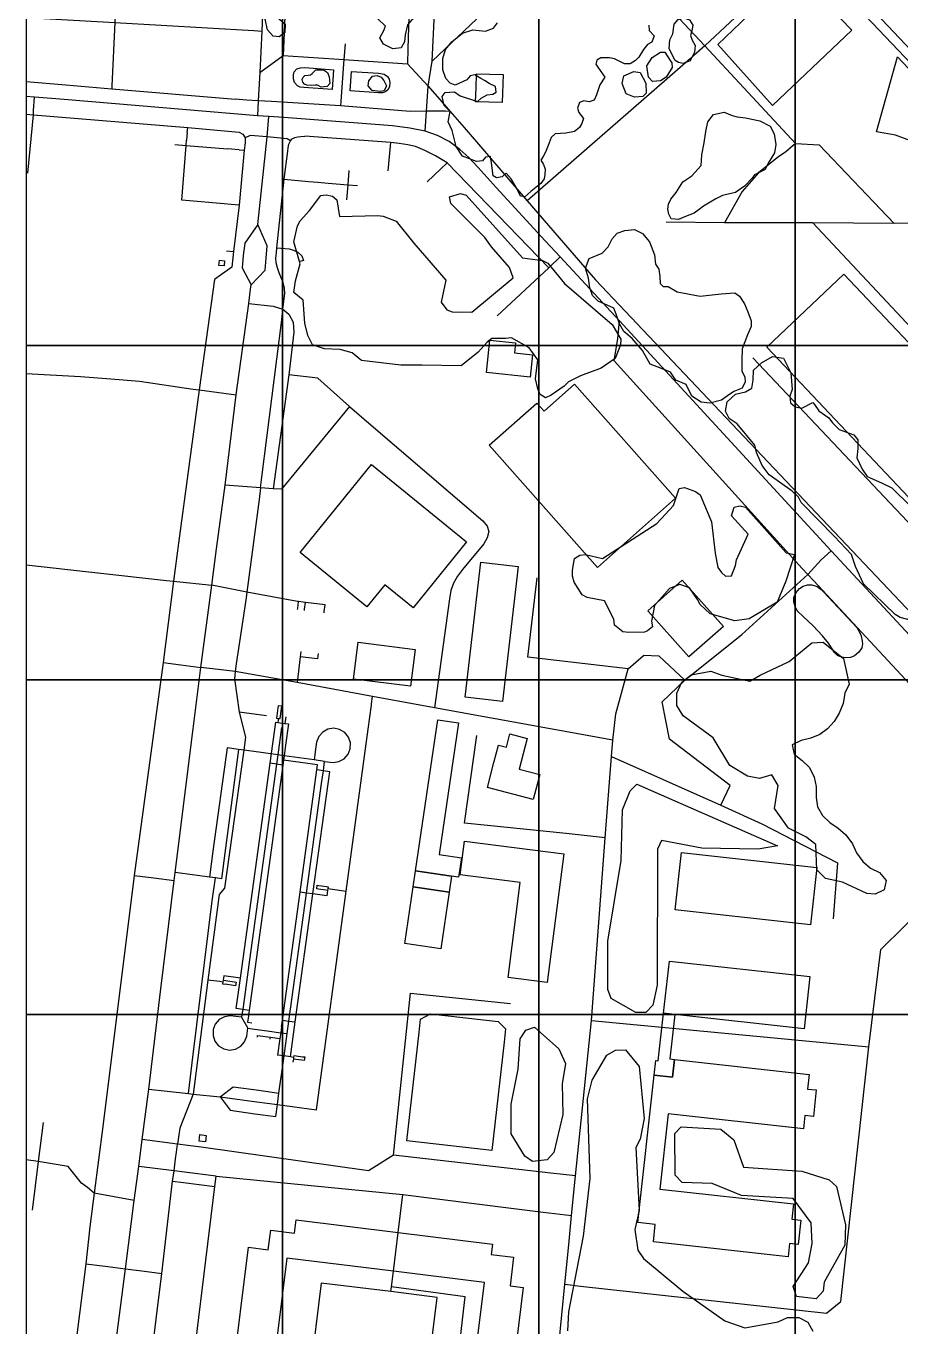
# Model space of a CAD drawing. Header units: metres. Extents: x -907 to 907, y -946 to 946.
# Drawn here: x -906.6 to -597.2, y -347 to 112.9 of the extents above; entities that cross this region are included whole.
import ezdxf

# ---------------------------------------------------------------- set-up
doc = ezdxf.new("R2010")
doc.units = ezdxf.units.M
for name, color, linetype in [('GREEN_ATLAS_BUILDING_OSM_LEVELS', 9, 'Continuous'), ('GREEN_ATLAS_TERRAIN_COP90', 3, 'Continuous'), ('OSM_BUILDING', 8, 'Continuous'), ('OSM_GREEN_EXISTING', 94, 'Continuous'), ('OSM_ROAD_LOCAL', 9, 'Continuous'), ('SITE_BORDER', 3, 'Continuous')]:
    doc.layers.add(name, color=color, linetype=linetype)

msp = doc.modelspace()

# ---------------------------------------------------------------- linework, layer by layer
at = {"layer": 'GREEN_ATLAS_BUILDING_OSM_LEVELS'}
for points, elevation in [([(-662.004, 106.433), (-634.85, 132.437), (-614.655, 111.397), (-642.597, 84.77)], 21.057), ([(-747.48, 91.104), (-747.33, 96.035), (-737.889, 95.757), (-738.183, 85.872), (-747.63, 86.15)], 26.747), ([(-557.096, -38.561), (-584.419, -64.376), (-644.698, -0.59), (-617.375, 25.225)], 19.401), ([(-743.772, -9.618), (-742.566, 1.815), (-733.55, 0.857), (-733.919, -2.661), (-727.504, -3.34), (-728.342, -11.243)], 26.918), ([(-742.841, -35.288), (-725.966, -20.36), (-723.427, -23.232), (-712.617, -13.681), (-676.904, -54.057), (-704.576, -78.536)], 24.978), ([(-779.761, -84.603), (-786.138, -92.429), (-809.703, -73.248), (-784.394, -42.157), (-750.831, -69.474), (-769.763, -92.74)], 30.281), ([(-745.729, -76.577), (-732.581, -78.124), (-738.177, -125.913), (-751.325, -124.377)], 26.616), ([(-686.732, -93.82), (-674.546, -82.989), (-660.029, -99.319), (-672.214, -110.151)], 24.553), ([(-790.853, -117.943), (-789.189, -104.896), (-769.007, -107.468), (-770.67, -120.514)], 29.87), ([(-761.004, -132.381), (-753.639, -133.461), (-760.485, -179.959), (-752.644, -181.117), (-753.664, -187.996), (-756.183, -187.629), (-768.863, -185.759)], 28.977), ([(-743.46, -156.27), (-741.153, -147.476), (-739.546, -141.331), (-736.732, -142.066), (-735.494, -137.335), (-729.398, -138.927), (-732.243, -149.803), (-724.972, -151.706), (-727.279, -160.512)], 26.971), ([(-736.157, -223.463), (-731.849, -189.878), (-753.095, -187.15), (-751.575, -175.273), (-716.45, -179.781), (-722.289, -225.244)], 28.496), ([(-677.116, -199.507), (-674.859, -179.213), (-626.941, -184.545), (-629.192, -204.828)], 27.11), ([(-759.966, -213.344), (-772.646, -211.474), (-769.688, -191.403), (-757.015, -193.262)], 29.874), ([(-677.185, -236.554), (-681.18, -236.109), (-679.129, -217.63), (-629.43, -223.151), (-631.487, -241.63)], 28.254), ([(-767.069, -238.246), (-763.624, -236.342), (-739.683, -239.025), (-737.045, -241.574), (-737.576, -246.294), (-741.89, -284.622), (-771.902, -281.249), (-767.594, -242.921)], 30.739), ([(-636.613, -317.505), (-637.132, -322.17), (-684.782, -316.871), (-684.106, -310.759), (-690.24, -310.08), (-684.456, -258.016), (-678.048, -258.729), (-677.341, -252.395), (-629.692, -257.693), (-630.267, -262.881), (-627.179, -263.226), (-628.217, -272.566), (-631.193, -272.232), (-631.724, -276.996), (-679.567, -271.675), (-682.518, -298.247), (-635.219, -303.501), (-635.826, -308.934), (-632.624, -309.29), (-633.575, -317.851)], 30.571)]:
    msp.add_lwpolyline(points, close=True, dxfattribs=dict(at, elevation=elevation))
at = {"layer": 'GREEN_ATLAS_BUILDING_OSM_LEVELS', "elevation": 30.918}
for points in [[(-833.725, -365.273), (-827.966, -318.841), (-820.914, -319.71), (-820.063, -312.841), (-811.685, -313.888), (-811.091, -309.079), (-775.003, -313.554), (-741.672, -317.684), (-742.128, -321.391), (-734.194, -322.381), (-735.444, -332.456), (-730.786, -333.035), (-737.926, -390.642)], [(-748.768, -365.384), (-744.541, -331.309), (-776.703, -327.324), (-814.38, -322.648), (-816.162, -336.997), (-820.032, -368.211)]]:
    msp.add_lwpolyline(points, dxfattribs=at)
at = {"layer": 'GREEN_ATLAS_TERRAIN_COP90'}
for points in [[(-906.59, 0, 36), (-815.931, 0, 34), (-815.931, 118.277, 37), (-906.59, 118.277, 31)], [(-815.931, 0, 34), (-725.272, 0, 26), (-725.272, 118.277, 24), (-815.931, 118.277, 37)], [(-725.272, 0, 26), (-634.613, 0, 20), (-634.613, 118.277, 21), (-725.272, 118.277, 24)], [(-634.613, 0, 20), (-543.954, 0, 16), (-543.954, 118.277, 17), (-634.613, 118.277, 21)], [(-906.59, -118.277, 34), (-815.931, -118.277, 33), (-815.931, 0, 34), (-906.59, 0, 36)], [(-815.931, -118.277, 33), (-725.272, -118.277, 25), (-725.272, 0, 26), (-815.931, 0, 34)], [(-725.272, -118.277, 25), (-634.613, -118.277, 25), (-634.613, 0, 20), (-725.272, 0, 26)], [(-634.613, -118.277, 25), (-543.954, -118.277, 22), (-543.954, 0, 16), (-634.613, 0, 20)], [(-906.59, -236.554, 31), (-815.931, -236.554, 31), (-815.931, -118.277, 33), (-906.59, -118.277, 34)], [(-815.931, -236.554, 31), (-725.272, -236.554, 30), (-725.272, -118.277, 25), (-815.931, -118.277, 33)], [(-725.272, -236.554, 30), (-634.613, -236.554, 28), (-634.613, -118.277, 25), (-725.272, -118.277, 25)], [(-634.613, -236.554, 28), (-543.954, -236.554, 25), (-543.954, -118.277, 22), (-634.613, -118.277, 25)], [(-906.59, -354.831, 30), (-815.931, -354.831, 29), (-815.931, -236.554, 31), (-906.59, -236.554, 31)], [(-815.931, -354.831, 29), (-725.272, -354.831, 34), (-725.272, -236.554, 30), (-815.931, -236.554, 31)], [(-725.272, -354.831, 34), (-634.613, -354.831, 33), (-634.613, -236.554, 28), (-725.272, -236.554, 30)], [(-634.613, -354.831, 33), (-543.954, -354.831, 26), (-543.954, -236.554, 25), (-634.613, -236.554, 28)]]:
    msp.add_3dface(points, dxfattribs=at)
at = {"layer": 'OSM_BUILDING'}
for points, elevation in [([(-577.204, 79.493), (-581.405, 66.079), (-591.884, 71.623), (-599.181, 74.306), (-605.846, 75.463), (-598.424, 101.969)], 18.806), ([(-628.317, -99.108), (-631.712, -95.957), (-633.894, -93.776), (-634.606, -92.306), (-635.063, -90.592), (-635.063, -89.167), (-634.269, -87.319), (-633.137, -85.939), (-631.755, -85.104), (-630.242, -84.592), (-628.692, -84.592), (-626.804, -85.271), (-625.466, -86.273), (-624.459, -87.197), (-612.848, -99.731), (-612.004, -101.156), (-611.292, -102.625), (-610.916, -104.551), (-610.835, -105.475), (-611.041, -106.9), (-612.136, -108.414), (-613.642, -109.75), (-615.024, -110.384), (-616.831, -110.418), (-618.294, -110.217), (-619.72, -109.583), (-620.683, -108.614), (-621.527, -107.323), (-622.821, -105.264), (-625.003, -102.625)], 23.702), ([(-768.863, -185.759), (-756.183, -187.629), (-757.015, -193.262), (-769.688, -191.403)], 29.584), ([(-677.185, -236.554), (-678.923, -252.228), (-677.341, -252.395), (-678.048, -258.729), (-684.456, -258.016), (-683.875, -252.784), (-683.043, -252.873), (-681.18, -236.109)], 29.462), ([(-842.878, -279.267), (-843.166, -281.549), (-845.404, -281.271), (-845.117, -278.978)], 30.376)]:
    msp.add_lwpolyline(points, close=True, dxfattribs=dict(at, elevation=elevation))
at = {"layer": 'OSM_GREEN_EXISTING'}
for points in [[(-579.974, 113.212), (-578.636, 110.44), (-577.879, 109.349), (-575.197, 108.514), (-573.602, 108.848), (-572.177, 108.013), (-569.914, 105.408), (-568.994, 103.149), (-566.143, 100.132), (-564.799, 97.616), (-563.036, 94.588), (-561.61, 92.328), (-556.415, 89.902), (-553.314, 87.297), (-552.219, 84.948), (-552.138, 82.933), (-553.645, 80.673), (-556.246, 79.081), (-557.922, 76.643), (-557.503, 73.794), (-558.759, 71.534), (-560.604, 69.352), (-622.489, 134.93)], [(-686.382, 113.212), (-686.213, 111.275), (-684.538, 109.438), (-685.376, 107.256), (-686.882, 106.332), (-688.308, 104.651), (-689.902, 101.891), (-691.078, 100.711), (-693.003, 99.542), (-694.935, 99.542), (-698.543, 101.301), (-700.3, 101.635), (-703.32, 101.635), (-704.745, 100.8), (-705.164, 99.375), (-704.408, 98.362), (-701.975, 94.844), (-703.739, 92.072), (-704.827, 88.644), (-705.752, 86.707), (-707.428, 86.128), (-709.359, 86.462), (-710.948, 85.872), (-711.623, 83.857), (-711.116, 82.354), (-709.441, 80.25), (-710.11, 78.491), (-710.948, 76.989), (-712.629, 75.642), (-715.731, 75.052), (-719.501, 74.807), (-720.926, 73.549), (-721.933, 70.699), (-722.858, 68.261), (-723.696, 66.836), (-724.534, 65.5), (-723.615, 63.909), (-723.027, 62.306), (-723.108, 60.469), (-723.446, 58.877), (-724.534, 57.285), (-728.142, 54.424), (-730.236, 52.587), (-731.743, 52.754), (-733.006, 55.437), (-735.013, 58.877), (-736.857, 60.881), (-738.283, 59.623), (-740.215, 59.211), (-741.472, 59.968), (-741.978, 64.576), (-742.309, 66.836), (-744.072, 66.502), (-745.248, 65.244), (-747.255, 64.988), (-752.288, 66.925), (-754.47, 70.365), (-755.896, 75.976), (-757.321, 79.081), (-756.646, 82.688), (-758.747, 84.781), (-759.497, 87.965), (-758.409, 89.39), (-755.058, 89.646), (-753.045, 88.221), (-747.005, 86.206), (-745.667, 87.464), (-743.566, 88.555), (-741.553, 88.811), (-740.384, 89.557), (-740.552, 91.493), (-742.816, 92.584), (-744.491, 93.675), (-745.748, 94.421), (-747.93, 95.601), (-749.606, 95.345), (-750.694, 93.92), (-754.802, 91.994), (-756.646, 92.662), (-758.159, 94.343), (-759.247, 97.438), (-759.247, 101.379), (-758.328, 104.651), (-755.977, 107.334), (-752.288, 110.44), (-748.599, 111.531), (-744.154, 111.108), (-741.303, 112.199), (-739.877, 114.047)], [(-592.584, -97.527), (-597.505, -96.202), (-599.243, -95.078), (-610.504, -84.325), (-613.273, -78.18), (-614.705, -73.883), (-620.745, -67.526), (-632.524, -55.548), (-633.444, -53.701), (-635.738, -51.563), (-643.785, -45.775), (-646.305, -42.502), (-648.312, -37.804), (-648.899, -35.21), (-655.108, -27.741), (-657.959, -25.815), (-659.216, -23.299), (-658.628, -19.948), (-655.777, -17.266), (-652.257, -16.42), (-649.906, -15.162), (-649.487, -12.312), (-649.318, -8.794), (-646.498, -6.178), (-642.703, -3.863), (-638.808, -4.497), (-636.176, -9.663), (-635.751, -15.562), (-636.488, -17.978), (-636.276, -20.305), (-634.594, -21.674), (-632.274, -22.197), (-628.379, -20.193), (-627.848, -20.928), (-626.272, -23.143), (-622.69, -25.57), (-621.427, -27.362), (-619.107, -29.778), (-613.942, -31.57), (-612.467, -33.362), (-612.467, -36.424), (-612.892, -39.786), (-610.991, -43.793), (-609.203, -46.32), (-604.145, -48.535), (-600.456, -50.328), (-593.822, -56.862)], [(-714.974, -348.319), (-714.643, -341.606), (-709.441, -314.945), (-707.096, -294.485), (-708.097, -266.31), (-706.421, -259.764), (-701.225, -250.881), (-698.205, -249.2), (-694.685, -249.033), (-689.821, -254.899), (-687.976, -273.356), (-689.483, -280.559), (-690.996, -283.586), (-689.821, -305.884), (-691.328, -312.596), (-690.321, -319.81), (-688.308, -322.827), (-674.39, -334.404), (-659.466, -344.801), (-652.426, -347.317), (-640.684, -345.135), (-637.333, -343.621), (-633.306, -343.621), (-630.117, -345.302), (-628.442, -348.486)]]:
    msp.add_lwpolyline(points, dxfattribs=at)
for points in [[(-772.746, 107.334), (-773.921, 105.241), (-776.86, 104.818), (-780.211, 106.499), (-781.468, 108.759), (-780.042, 111.275), (-779.542, 112.867), (-782.224, 115.472), (-783.562, 118.655), (-783.231, 122.518), (-781.13, 125.869), (-779.286, 127.628), (-776.522, 128.385), (-773.84, 128.463), (-770.739, 127.55), (-767.719, 124.444), (-767.719, 119.412), (-768.219, 117.654), (-769.476, 115.973), (-771.739, 113.379), (-772.496, 109.85)], [(-815.012, 113.624), (-815.093, 110.607), (-817.106, 109.093), (-819.201, 109.349), (-821.214, 111.609), (-822.052, 115.305), (-821.045, 116.975), (-820.126, 117.565), (-818.863, 117.398), (-817.863, 116.14)], [(-671.039, 101.969), (-671.789, 100.633), (-674.221, 99.709), (-675.903, 100.043), (-677.072, 100.711), (-679.173, 104.907), (-678.917, 108.091), (-677.91, 110.184), (-677.41, 113.546), (-676.066, 115.216), (-674.059, 115.806), (-672.046, 115.138), (-670.789, 113.212), (-671.12, 111.197), (-671.627, 109.516), (-671.039, 107.924), (-670.032, 106.076), (-670.201, 103.728)], [(-678.248, 99.954), (-678.079, 98.284), (-680.261, 94.844), (-682.274, 93.586), (-685.038, 93.33), (-686.551, 94.844), (-687.139, 98.874), (-685.207, 101.802), (-682.274, 103.728), (-680.68, 103.65), (-678.836, 100.711)], [(-808.34, 91.16), (-809.616, 91.338), (-810.604, 91.816), (-811.604, 92.974), (-812.017, 94.199), (-812.029, 95.612), (-811.742, 96.737), (-810.86, 97.772), (-809.597, 98.162), (-807.971, 98.206), (-797.818, 97.449), (-798.305, 90.436)], [(-799.412, 95.011), (-799.206, 92.573), (-800.081, 91.527), (-802.182, 91.315), (-803.482, 91.95), (-804.358, 91.983), (-805.783, 91.861), (-807.296, 91.983), (-808.09, 92.406), (-808.722, 93.041), (-808.972, 93.954), (-808.597, 94.878), (-807.965, 95.468), (-806.79, 95.59), (-805.952, 95.635), (-805.364, 96.091), (-804.82, 96.726), (-804.107, 97.438), (-801.381, 97.393), (-800, 96.436)], [(-791.547, 96.892), (-781.918, 96.258), (-780.011, 95.846), (-778.792, 95.022), (-778.198, 94.121), (-777.948, 92.93), (-778.041, 91.527), (-778.579, 90.425), (-779.448, 89.701), (-780.549, 89.323), (-781.974, 89.245), (-791.972, 90.046)], [(-687.307, 89.223), (-688.477, 88.054), (-691.497, 87.72), (-694.429, 88.889), (-695.854, 92.584), (-695.185, 95.267), (-691.665, 96.859), (-689.402, 96.436), (-687.389, 92.662)], [(-779.123, 91.816), (-779.961, 89.968), (-781.343, 89.724), (-784.15, 90.091), (-785.657, 91.816), (-785.363, 93.575), (-784.106, 95.167), (-782.474, 95.379), (-781.049, 94.878), (-780.086, 93.664)], [(-645.21, 62.139), (-648.987, 60.302), (-649.825, 59.122), (-652.507, 56.272), (-655.696, 54.012), (-660.391, 52.999), (-662.736, 51.83), (-667.012, 49.225), (-668.607, 48.057), (-670.364, 46.71), (-673.384, 45.63), (-675.903, 44.539), (-678.498, 44.784), (-679.336, 46.376), (-679.673, 48.135), (-679.423, 49.905), (-678.585, 51.663), (-676.741, 54.012), (-674.309, 57.786), (-671.208, 59.968), (-667.85, 63.563), (-667.681, 67.426), (-666.844, 71.623), (-666.175, 75.642), (-665.506, 79.081), (-663.492, 81.675), (-659.803, 82.432), (-656.865, 81.341), (-655.189, 80.84), (-652.257, 80.417), (-647.142, 79.415), (-643.454, 77.489), (-642.109, 74.807), (-641.44, 71.033), (-641.94, 68.094), (-644.204, 64.409)], [(-766.525, -7.035), (-774.009, -6.924), (-787.933, -5.288), (-791.215, -2.627), (-795.517, -1.391), (-801.044, -1.191), (-805.345, 0.245), (-806.984, 3.518), (-808.009, 7.826), (-808.622, 16.019), (-811.898, 18.679), (-811.285, 22.776), (-809.647, 28.821), (-811.898, 36.602), (-810.566, 42.235), (-809.647, 44.071), (-806.371, 47.756), (-802.376, 52.988), (-800.431, 53.289), (-798.174, 52.777), (-796.742, 51.452), (-795.717, 45.608), (-782.199, 45.919), (-780.255, 45.708), (-775.747, 43.971), (-769.501, 36.09), (-758.134, 23.077), (-759.772, 15.295), (-757.828, 12.535), (-755.883, 11.922), (-749.018, 11.811), (-734.375, 23.9), (-735.607, 27.585), (-742.059, 34.854), (-744.31, 38.138), (-756.396, 50.116), (-756.802, 52.476), (-753.013, 53.701), (-750.969, 53.088), (-731.099, 30.969), (-723.934, 30.045), (-722.089, 29.021), (-716.15, 21.852), (-699.356, 7.414), (-696.28, 2.193), (-696.386, 0.245), (-698.33, -4.675), (-703.245, -8.048), (-710.516, -10.709), (-714.818, -12.869), (-716.356, -14.405), (-720.964, -17.577), (-722.908, -18.501), (-724.753, -17.366), (-725.572, -15.318), (-726.491, -11.844), (-725.672, -5.076), (-728.642, -0.879), (-734.888, 2.705), (-737.039, 2.393), (-741.853, 2.393), (-743.591, 1.169), (-746.667, -2.416), (-752.707, -7.236)], [(-653.514, -5.354), (-653.514, -8.961), (-652.426, -11.221), (-652.338, -12.824), (-653.426, -15.084), (-656.365, -16.253), (-658.547, -17.845), (-660.723, -19.358), (-664.83, -20.36), (-667.85, -20.026), (-671.12, -17.934), (-673.215, -13.826), (-676.822, -12.312), (-678.754, -9.462), (-681.937, -8.204), (-685.963, -6.612), (-688.645, -1.837), (-692.253, 2.438), (-695.273, 4.876), (-696.78, 7.637), (-697.955, 11.076), (-698.793, 13.169), (-704.326, 15.685), (-706.252, 17.7), (-707.259, 20.383), (-707.678, 23.822), (-708.772, 27.262), (-707.515, 30.78), (-702.901, 32.628), (-700.719, 34.81), (-699.381, 37.659), (-697.536, 39.674), (-694.879, 40.598), (-691.415, 40.932), (-688.645, 39.585), (-686.132, 36.568), (-684.369, 32.038), (-684.031, 28.776), (-682.862, 27.006), (-682.524, 24.323), (-682.356, 21.897), (-681.268, 20.884), (-679.592, 20.884), (-676.316, 18.958), (-668.188, 17.366), (-660.804, 18.212), (-656.027, 18.624), (-654.351, 17.455), (-652.507, 14.683), (-651.419, 11.833), (-650.156, 8.727), (-650.244, 6.635), (-651.5, 3.696), (-653.345, -1.169)], [(-836.588, 28.086), (-838.383, 28.264), (-838.208, 30.09), (-836.413, 29.923)], [(-685.494, -97.471), (-685.088, -99.52), (-686.826, -100.844), (-687.951, -101.423), (-693.485, -101.468), (-695.529, -101.256), (-698.499, -98.907), (-698.812, -96.748), (-702.088, -90.302), (-708.128, -89.067), (-709.972, -88.154), (-712.836, -83.645), (-713.348, -81.597), (-713.348, -79.449), (-712.636, -75.352), (-710.791, -74.117), (-708.741, -73.916), (-702.801, -75.352), (-683.55, -62.962), (-677.61, -56.606), (-675.666, -50.572), (-673.721, -50.261), (-669.932, -51.697), (-668.194, -52.821), (-664.199, -62.35), (-662.967, -73.404), (-661.942, -78.525), (-660.716, -80.261), (-659.284, -81.597), (-657.134, -81.497), (-655.696, -77.812), (-655.389, -75.764), (-651.294, -66.747), (-657.134, -60.302), (-656.208, -57.229), (-654.264, -56.717), (-652.219, -57.229), (-637.776, -73.304), (-634.888, -73.938), (-637.883, -83.334), (-641.053, -90.814), (-650.888, -96.648), (-656.008, -97.371), (-664.712, -94.911), (-668.194, -91.627), (-669.213, -89.79), (-671.983, -85.694), (-675.459, -84.469), (-679.048, -85.894), (-684.369, -91.939)], [(-617.95, -189.722), (-623.89, -188.497), (-626.966, -185.425), (-627.373, -176.419), (-630.855, -173.747), (-637.001, -170.675), (-641.915, -163.718), (-640.684, -155.524), (-642.935, -151.84), (-647.236, -153.064), (-651.538, -152.252), (-657.684, -148.556), (-663.624, -138.726), (-674.271, -130.945), (-676.522, -127.26), (-676.522, -122.964), (-674.678, -119.067), (-671.402, -116.407), (-664.443, -115.182), (-660.547, -116.607), (-650.719, -118.655), (-647.036, -116.607), (-636.795, -111.698), (-628.804, -105.141), (-624.709, -104.941), (-617.544, -110.674), (-615.531, -119.735), (-617.037, -122.919), (-617.706, -126.604), (-619.051, -129.954), (-620.895, -132.982), (-623.246, -135.498), (-625.928, -137.502), (-629.111, -138.849), (-632.468, -139.684), (-635.651, -141.198), (-634.982, -144.548), (-632.131, -146.73), (-629.617, -149.246), (-627.941, -152.597), (-627.266, -155.959), (-627.266, -159.81), (-626.766, -163.161), (-624.922, -166.189), (-622.402, -168.705), (-619.388, -170.708), (-616.7, -173.057), (-614.355, -176.252), (-613.011, -179.436), (-610.666, -182.453), (-607.984, -184.801), (-604.795, -186.304), (-602.451, -189.165), (-603.12, -192.516), (-606.302, -194.019), (-609.353, -193.818)], [(-647.73, -178.089), (-667.681, -177.755), (-681.937, -175.072), (-683.281, -178.089), (-683.45, -226.223), (-684.957, -233.27), (-687.47, -235.786), (-690.996, -235.786), (-699.712, -230.921), (-700.888, -227.737), (-700.888, -210.628), (-696.192, -182.119), (-695.692, -164.174), (-693.003, -157.461), (-690.659, -155.113), (-640.853, -176.92)], [(-715.812, -253.808), (-716.987, -261.022), (-716.737, -271.842), (-720.007, -285.345), (-722.352, -287.861), (-727.466, -288.529), (-730.236, -286.603), (-735.013, -278.722), (-735.1, -268.235), (-732.581, -255.912), (-731.83, -245.17), (-729.898, -242.075), (-726.797, -241.062), (-718.244, -248.699)], [(-652.926, -290.455), (-632.299, -291.969), (-622.571, -294.986), (-620.057, -297.334), (-616.869, -310.915), (-617.037, -318.129), (-624.415, -331.209), (-624.753, -334.404), (-627.266, -337.087), (-634.144, -336.241), (-635.319, -332.723), (-629.948, -324.34), (-628.61, -317.461), (-628.942, -310.247), (-635.319, -301.531), (-653.595, -300.518), (-663.992, -296.332), (-674.559, -295.987), (-677.072, -293.305), (-677.241, -278.555), (-674.897, -276.206), (-660.973, -277.041), (-656.277, -280.892)]]:
    msp.add_lwpolyline(points, close=True, dxfattribs=at)
at = {"layer": 'OSM_ROAD_LOCAL'}
for points in [[(-762.936, 100.544), (-761.391, 134.585), (-760.672, 162.215), (-760.36, 171.143), (-759.878, 188.431), (-758.734, 233.181), (-757.934, 253.853), (-757.484, 265.642), (-757.071, 281.917), (-756.834, 291.212), (-756.577, 298.481), (-755.127, 338.589), (-755.008, 341.829), (-754.883, 346.259), (-753.038, 393.693)], [(-813.986, 338.411), (-816.037, 276.796), (-818.188, 230.053), (-819.144, 211.752), (-819.232, 204.082), (-820.526, 175.328), (-820.926, 163.35), (-821.439, 153.721), (-822.208, 137.123), (-822.433, 131.813), (-823.258, 111.13), (-823.971, 96.514), (-824.496, 86.518), (-824.796, 81.208)], [(-765.412, 75.742), (-764.999, 82.766), (-764.38, 91.66), (-762.936, 100.544), (-711.417, 149.502), (-709.203, 151.606), (-685.344, 173.703), (-673.202, 184.946), (-659.753, 197.459), (-640.884, 214.936), (-638.233, 217.485), (-566.075, 284.121)], [(-859.753, 181.885), (-864.561, 173.491), (-873.115, 156.749), (-874.14, 134.819), (-875.128, 114.147), (-876.197, 91.761), (-876.291, 90.759)], [(-812.579, 173.402), (-813.048, 163.194), (-814.249, 136.801), (-815.474, 107.646), (-815.724, 102.436)], [(-769.269, 170.352), (-769.551, 162.348), (-770.62, 134.997), (-771.614, 105.019), (-771.745, 99.575)], [(-540.302, 43.548), (-625.866, 133.639), (-631.13, 139.183), (-650.412, 159.487)], [(-709.203, 151.606), (-706.283, 148.389), (-666.618, 105.887), (-634.475, 71.345), (-626.178, 70.866), (-599.637, 43.125)], [(-631.13, 139.183), (-666.618, 105.887), (-670.414, 102.548)], [(-906.59, 115.919), (-875.128, 114.147), (-826.091, 111.297), (-823.258, 111.13)], [(-793.797, 106.677), (-794.173, 101.034), (-795.26, 86.395), (-795.385, 84.703)], [(-823.971, 96.514), (-815.724, 102.436), (-794.173, 101.034), (-771.745, 99.575), (-764.38, 91.66)], [(-671.689, 101.434), (-729.354, 51.14)], [(-670.414, 102.548), (-671.689, 101.434)], [(-906.59, 93.269), (-892.534, 92.15), (-876.291, 90.759), (-832.518, 87.074)], [(-820.714, 80.907), (-824.796, 81.208), (-893.072, 86.918), (-903.589, 87.731), (-906.59, 87.963)], [(-905.902, 60.925), (-903.989, 81.564), (-903.907, 83.022), (-903.589, 87.731)], [(-764.38, 91.66), (-759.61, 86.15), (-756.665, 82.744), (-751.694, 76.989), (-729.354, 51.14), (-705.227, 23.232), (-665.393, -18.913), (-589.039, -99.453), (-586.745, -101.868), (-584.519, -104.295), (-568.038, -122.273), (-566.912, -123.498), (-559.385, -131.591), (-545.661, -146.252)], [(-756.665, 82.744), (-758.228, 82.866), (-764.999, 82.766), (-770.801, 82.677), (-795.385, 84.703), (-819.851, 86.261), (-824.496, 86.518), (-828.66, 86.74), (-832.518, 87.074)], [(-906.59, 81.77), (-903.989, 81.564)], [(-903.989, 81.564), (-849.431, 76.989), (-831.193, 75.352), (-829.873, 74.64), (-829.154, 73.382), (-829.154, 71.567), (-829.411, 69.007), (-829.411, 68.974), (-831.28, 49.593), (-833.218, 33.218), (-833.812, 27.618), (-839.977, 23.299)], [(-824.609, 42.758), (-821.358, 73.76), (-820.714, 80.907)], [(-765.412, 75.742), (-770.864, 76.81), (-777.016, 77.59), (-815.462, 80.562), (-820.714, 80.907)], [(-849.581, 75.319), (-849.806, 72.525)], [(-849.581, 75.319), (-849.431, 76.989)], [(-813.13, 72.358), (-814.299, 73.092), (-821.358, 73.76), (-827.341, 74.261), (-829.154, 73.382)], [(-823.652, -50.394), (-823.177, -46.621), (-816.187, 9.061), (-815.749, 12.791), (-815.087, 18.357), (-815.23, 20.26), (-815.724, 22.219), (-817.05, 25.637), (-817.731, 27.429), (-818.113, 29.155), (-818.244, 30.891), (-818.063, 32.784), (-817.869, 34.531), (-815.268, 58.721), (-814.03, 68.684), (-813.88, 69.898), (-813.63, 71.122), (-813.13, 72.358), (-812.454, 73.059), (-811.573, 73.527), (-810.46, 73.76), (-809.391, 73.905), (-808.04, 73.927)], [(-721.77, 27.485), (-757.646, 64.532), (-761.81, 67.003), (-765.624, 68.896), (-768.907, 70.287), (-771.614, 70.911), (-774.646, 71.367), (-777.654, 71.701), (-808.04, 73.927)], [(-591.078, -105.865), (-621.864, -72.591), (-696.724, 8.661), (-717.781, 31.325), (-723.046, 36.936), (-740.321, 55.793), (-746.774, 62.94), (-750.006, 66.435), (-753.226, 69.296), (-756.984, 72.124), (-761.135, 74.217), (-765.412, 75.742)], [(-853.97, 71.077), (-849.956, 70.677), (-835.394, 69.486)], [(-851.519, 51.407), (-849.956, 70.677), (-849.806, 72.525)], [(-831.18, 69.152), (-835.394, 69.486)], [(-831.18, 69.152), (-829.411, 69.007)], [(-778.56, 61.671), (-777.654, 71.701)], [(-634.475, 71.345), (-638.02, 68.283)], [(-764.743, 57.864), (-757.646, 64.532)], [(-640.39, 66.747), (-647.599, 61.048), (-653.407, 54.446), (-659.597, 43.359)], [(-638.02, 68.283), (-640.39, 66.747)], [(-792.397, 61.827), (-792.822, 56.817), (-793.278, 51.496)], [(-815.268, 58.721), (-806.727, 57.997)], [(-806.727, 57.997), (-803.407, 57.719)], [(-803.407, 57.719), (-799.781, 57.407)], [(-799.781, 57.407), (-796.874, 57.163)], [(-796.874, 57.163), (-792.822, 56.817), (-789.396, 56.528)], [(-836.501, 50.06), (-851.519, 51.407)], [(-834.069, 49.838), (-836.501, 50.06)], [(-831.28, 49.593), (-834.069, 49.838)], [(-824.609, 42.758), (-829.217, 36.168), (-829.78, 31.737), (-830.117, 27.396), (-827.041, 21.429)], [(-827.041, 21.429), (-821.983, 26.594), (-821.639, 30.858), (-821.37, 35.21), (-824.609, 42.758)], [(-489.808, -8.917), (-526.897, 29.622), (-539.546, 42.769), (-540.302, 43.548), (-561.773, 43.671), (-599.637, 43.125), (-628.435, 43.381), (-659.597, 43.359), (-680.28, 43.537)], [(-556.39, -33.908), (-572.683, -16.119), (-628.435, 43.381)], [(-835.732, 33.496), (-833.218, 33.218)], [(-817.869, 34.531), (-813.549, 34.131), (-812.029, 33.73), (-810.429, 32.917), (-809.103, 31.637), (-808.509, 29.989), (-809.616, 29.644)], [(-740.046, 10.408), (-721.77, 27.485), (-721.558, 27.652), (-717.781, 31.325)], [(-839.977, 23.299), (-845.335, -15.752), (-852.651, -69.942), (-854.458, -83.323), (-858.128, -112.143), (-868.332, -187.351), (-879.461, -276.083)], [(-827.816, 14.861), (-827.179, 19.915), (-827.041, 21.429)], [(-858.922, -227.504), (-854.151, -189.121), (-853.807, -186.36), (-847.474, -135.554), (-844.76, -113.813), (-840.934, -84.714), (-839.221, -71.901), (-836.213, -49.348), (-832.324, -17.455), (-827.816, 14.861)], [(-827.816, 14.861), (-819.169, 13.882), (-815.749, 12.791), (-813.674, 11.032), (-812.179, 8.171), (-811.917, 4.664), (-813.617, -10.375), (-819.263, -50.673)], [(-555.164, -161.781), (-557.027, -159.755), (-628.11, -83.145), (-630.161, -80.974), (-632.193, -78.814), (-698.643, -5.488), (-697.299, 2.416), (-696.724, 8.661)], [(-510.791, -106.444), (-515.793, -105.253), (-522.827, -103.572), (-528.179, -97.638), (-568.55, -87.987), (-571.258, -87.341), (-572.802, -85.705), (-649.625, -4.397)], [(-906.59, -9.949), (-887.364, -11.021), (-876.572, -11.755), (-866.456, -12.635), (-847.442, -15.496), (-845.335, -15.752), (-832.324, -17.455)], [(-803.376, -11.533), (-813.617, -10.375)], [(-803.376, -11.533), (-792.172, -21.551), (-784.513, -28.219), (-745.079, -62.072), (-743.51, -63.92), (-742.916, -65.823), (-743.51, -68.016), (-744.754, -70.087), (-752.219, -79.259), (-754.039, -81.608), (-755.452, -84.013), (-756.34, -86.618), (-756.821, -89.557), (-762.198, -128.084)], [(-792.172, -21.551), (-816.25, -50.806)], [(-823.652, -50.394), (-824.134, -54.424), (-828.335, -85.427), (-828.542, -87.197), (-828.785, -89.256), (-832.237, -112.544), (-832.649, -115.316), (-832.931, -117.921), (-831.211, -129.676), (-828.973, -138.515), (-829.617, -143.123), (-836.395, -191.848), (-838.352, -194.119), (-842.278, -224.353), (-847.474, -264.651), (-852.238, -276.673), (-852.594, -279.134), (-853.013, -282.328)], [(-816.25, -50.806), (-819.263, -50.673), (-823.652, -50.394), (-836.213, -49.348)], [(-653.526, -102.247), (-630.161, -80.974), (-625.422, -75.82), (-621.864, -72.591)], [(-906.59, -77.617), (-856.902, -83.055), (-854.458, -83.323), (-840.934, -84.714)], [(-729.148, -110.173), (-725.872, -82.12)], [(-800.838, -91.716), (-807.784, -90.848), (-810.21, -90.547), (-810.629, -90.492), (-828.542, -87.197), (-840.934, -84.714)], [(-810.56, -93.353), (-810.504, -92.93), (-810.21, -90.547)], [(-808.134, -93.664), (-808.078, -93.241), (-807.784, -90.848)], [(-801.194, -94.544), (-801.138, -94.121), (-800.838, -91.716)], [(-660.948, -162.582), (-657.621, -155.614), (-679.123, -139.16), (-681.649, -125.98), (-673.702, -118.399), (-653.526, -102.247)], [(-809.366, -108.169), (-809.603, -110.05), (-810.772, -119.223)], [(-803.313, -108.937), (-803.551, -110.819), (-809.603, -110.05)], [(-693.71, -114.381), (-729.148, -110.173)], [(-699.156, -139.595), (-698.105, -130.188), (-693.71, -114.381), (-688.32, -109.572)], [(-673.702, -118.399), (-682.768, -109.895), (-688.32, -109.572)], [(-858.128, -112.143), (-851.844, -112.922), (-844.76, -113.813)], [(-723.521, -407.463), (-722.471, -396.899), (-716.081, -331.932), (-714.705, -317.951), (-713.686, -307.609), (-712.342, -293.594), (-706.683, -238.613), (-701.782, -174.137), (-699.593, -145.328), (-699.156, -139.595), (-762.198, -128.084), (-784.081, -124.066), (-810.772, -119.223), (-832.649, -115.316), (-835.563, -114.949), (-844.76, -113.813)], [(-803.901, -270.239), (-793.416, -192.939), (-785.651, -135.676), (-784.494, -127.127), (-784.431, -126.659), (-784.081, -124.066)], [(-817.531, -128.162), (-817.919, -130.923)], [(-816.256, -128.34), (-816.149, -127.572), (-817.425, -127.394), (-817.531, -128.162)], [(-816.643, -131.101), (-816.256, -128.34)], [(-827.716, -235.073), (-829.98, -234.762), (-832.256, -234.45), (-830.78, -223.752), (-820.301, -147.732), (-818.275, -133.172)], [(-821.602, -130.979), (-831.211, -129.676)], [(-818.275, -133.172), (-817.544, -133.272), (-815.03, -133.617), (-813.736, -133.795), (-814.786, -141.309)], [(-817.919, -130.923), (-818.038, -131.758), (-817.387, -131.847)], [(-817.387, -131.847), (-817.469, -132.604), (-817.544, -133.272)], [(-817.387, -131.847), (-816.762, -131.936), (-816.643, -131.101)], [(-814.736, -131.257), (-814.949, -132.949), (-815.03, -133.617)], [(-816.231, -135.019), (-817.575, -144.782)], [(-798.036, -147.476), (-795.954, -147.153), (-794.11, -146.14), (-792.722, -144.559), (-791.953, -142.589), (-791.909, -140.485), (-792.584, -138.493), (-793.904, -136.845), (-795.698, -135.754), (-797.768, -135.342), (-799.85, -135.665), (-801.7, -136.678), (-803.088, -138.259), (-803.851, -140.218), (-804.095, -141.966)], [(-701.782, -174.137), (-715.643, -172.556), (-751.532, -168.872), (-747.174, -137.847)], [(-835.45, -142.322), (-840.584, -178.835), (-841.759, -187.952)], [(-817.575, -144.782), (-826.891, -143.502), (-829.617, -143.123), (-831.424, -142.879), (-835.45, -142.322)], [(-814.786, -141.309), (-815.312, -145.094), (-815.524, -146.63)], [(-804.095, -141.966), (-804.726, -146.552)], [(-831.424, -142.879), (-836.351, -179.514), (-837.42, -188.52), (-839.64, -188.23), (-841.759, -187.952), (-845.954, -187.395), (-846.861, -187.273), (-853.807, -186.36)], [(-817.575, -144.782), (-818.025, -148.066), (-827.554, -217.173), (-829.98, -234.762), (-830.123, -235.797), (-830.349, -237.522)], [(-816.25, -240.907), (-815.918, -238.535), (-809.685, -193.295), (-803.726, -150.07), (-803.482, -148.289), (-815.524, -146.63), (-815.762, -148.355), (-827.716, -235.073), (-827.854, -236.109), (-827.985, -237.055), (-828.273, -239.248), (-826.728, -239.459)], [(-804.726, -146.552), (-815.312, -145.094), (-817.575, -144.782)], [(-801.3, -149.19), (-801.006, -147.075), (-804.726, -146.552)], [(-801.006, -147.075), (-798.036, -147.476)], [(-699.593, -145.328), (-660.948, -162.582), (-646.398, -169.083), (-619.663, -182.92), (-621.158, -202.735)], [(-815.762, -148.355), (-818.025, -148.066), (-820.301, -147.732)], [(-814.268, -243.278), (-813.655, -238.847), (-808.028, -198.015), (-807.421, -193.607), (-802.082, -154.868), (-801.463, -150.382), (-801.3, -149.19)], [(-812.586, -251.593), (-813.105, -251.515), (-811.398, -239.159), (-805.164, -193.919), (-799.206, -150.693), (-801.463, -150.382), (-803.726, -150.07)], [(-868.332, -187.351), (-861.341, -188.23), (-854.151, -189.121)], [(-849.162, -264.473), (-847.536, -250.647), (-840.752, -196.323), (-839.64, -188.23)], [(-799.868, -192.048), (-799.956, -192.661), (-800.081, -193.596), (-800.219, -194.598), (-805.164, -193.919)], [(-803.213, -192.204), (-803.77, -192.137), (-803.595, -190.846), (-803.038, -190.924)], [(-800.575, -192.572), (-803.213, -192.204)], [(-803.038, -190.924), (-800.4, -191.28)], [(-799.956, -192.661), (-800.575, -192.572)], [(-800.4, -191.28), (-799.775, -191.369), (-799.868, -192.048)], [(-799.868, -192.048), (-799.024, -192.16)], [(-799.024, -192.16), (-793.416, -192.939)], [(-805.164, -193.919), (-807.421, -193.607), (-809.685, -193.295)], [(-716.081, -331.932), (-710.504, -332.545), (-623.615, -342.152), (-618.513, -338.055), (-608.559, -247.931), (-604.326, -213.533), (-587.67, -197.113)], [(-838.12, -224.932), (-842.278, -224.353)], [(-836.989, -225.088), (-838.12, -224.932)], [(-836.989, -225.088), (-837.076, -225.734), (-836.132, -225.856)], [(-830.78, -223.752), (-836.695, -222.928), (-836.795, -223.652), (-836.901, -224.442), (-836.989, -225.088)], [(-836.901, -224.442), (-835.951, -224.576)], [(-835.951, -224.576), (-833.043, -224.977)], [(-833.043, -224.977), (-832.318, -225.077), (-832.493, -226.357), (-833.225, -226.257)], [(-868.319, -302.277), (-866.75, -290.221), (-865.505, -280.725), (-863.192, -262.959), (-858.922, -227.504)], [(-833.225, -226.257), (-836.132, -225.856)], [(-776.61, -286.303), (-770.601, -228.973), (-735.313, -232.669)], [(-834.35, -236.988), (-836.432, -237.311), (-838.277, -238.324), (-839.665, -239.905), (-840.434, -241.875), (-840.477, -243.979), (-839.802, -245.972), (-838.483, -247.619), (-836.682, -248.71), (-834.619, -249.122), (-832.537, -248.799), (-830.686, -247.786), (-829.298, -246.205), (-828.535, -244.246)], [(-830.349, -237.522), (-834.35, -236.988)], [(-830.349, -237.522), (-828.116, -241.363)], [(-815.918, -238.535), (-813.655, -238.847), (-811.398, -239.159)], [(-706.683, -238.613), (-608.559, -247.931)], [(-828.535, -244.246), (-828.116, -241.363)], [(-828.116, -241.363), (-825.797, -241.697), (-821.376, -242.298), (-816.531, -242.966), (-814.268, -243.278)], [(-816.25, -240.907), (-816.531, -242.966), (-816.818, -245.048)], [(-815.362, -251.204), (-814.268, -243.278)], [(-824.796, -244.58), (-824.715, -243.957), (-820.12, -244.591), (-816.818, -245.048)], [(-820.207, -245.215), (-820.12, -244.591)], [(-816.818, -245.048), (-817.625, -250.892)], [(-834.431, -270.417), (-825.641, -271.62), (-818.313, -272.61), (-817.725, -268.391), (-817.169, -264.317), (-815.599, -252.951)], [(-813.105, -251.515), (-815.362, -251.204), (-817.625, -250.892)], [(-815.599, -252.951), (-815.362, -251.204)], [(-812.079, -253.441), (-811.929, -252.328), (-811.842, -251.693), (-812.586, -251.593)], [(-811.216, -252.428), (-811.929, -252.328)], [(-811.842, -251.693), (-811.748, -251.048), (-811.035, -251.148)], [(-809.022, -252.729), (-811.216, -252.428)], [(-811.035, -251.148), (-808.847, -251.448)], [(-808.847, -251.448), (-808.065, -251.549), (-808.24, -252.84), (-809.022, -252.729)], [(-838.001, -265.664), (-833.306, -262.124)], [(-833.306, -262.124), (-824.296, -263.349), (-817.169, -264.317)], [(-863.192, -262.959), (-856.727, -263.66), (-849.162, -264.473), (-847.474, -264.651), (-838.001, -265.664)], [(-838.001, -265.664), (-824.959, -267.412), (-817.725, -268.391)], [(-838.001, -265.664), (-834.431, -270.417)], [(-817.725, -268.391), (-803.901, -270.239)], [(-900.506, -274.67), (-902.269, -288.507), (-904.464, -305.75)], [(-879.461, -276.083), (-882.462, -299.694), (-883.975, -311.561), (-885.388, -324.652), (-904.408, -474.466)], [(-889.677, -581.344), (-880.918, -508.919), (-870.345, -421.055), (-870.126, -419.062), (-869.863, -416.635), (-869.576, -413.875), (-865.712, -385.522), (-865.262, -381.882), (-864.811, -378.252), (-864.718, -377.473), (-858.615, -328.047), (-854.739, -295.464), (-854.658, -294.874), (-854.258, -291.791), (-853.707, -287.616), (-853.388, -285.201), (-853.013, -282.328)], [(-712.342, -293.594), (-721.058, -292.603), (-776.61, -286.303), (-785.469, -291.857), (-844.673, -283.397), (-849.393, -282.807), (-853.013, -282.328), (-865.505, -280.725)], [(-868.319, -302.277), (-882.462, -299.694), (-884.894, -297.757), (-886.951, -296.166), (-891.647, -290.266), (-902.269, -288.507), (-906.59, -287.946)], [(-839.402, -293.716), (-850.525, -292.247), (-854.258, -291.791), (-866.75, -290.221)], [(-850.387, -383.818), (-849.843, -379.366), (-839.808, -297.368), (-839.402, -293.716), (-773.352, -300.173), (-735.038, -304.949)], [(-854.739, -295.464), (-850.9, -295.909), (-839.808, -297.368)], [(-878.367, -380.245), (-871.414, -326.4), (-868.319, -302.277)], [(-775.003, -313.554), (-773.352, -300.173)], [(-735.038, -304.949), (-723.715, -306.362), (-713.686, -307.609)], [(-776.703, -327.324), (-775.003, -313.554)], [(-885.388, -324.652), (-878.585, -325.476), (-871.414, -326.4), (-864.668, -327.29), (-858.615, -328.047)], [(-777.548, -334.515), (-777.354, -332.856), (-776.703, -327.324)], [(-804.883, -389.128), (-797.405, -390.431), (-786.157, -380.345), (-766.944, -382.382), (-766.65, -380.022), (-761.235, -336.53), (-777.548, -334.515), (-802.182, -331.465), (-806.121, -363.135), (-803.957, -382.093)], [(-751.313, -336.385), (-777.354, -332.856)], [(-756.533, -381.303), (-751.313, -336.385)]]:
    msp.add_lwpolyline(points, dxfattribs=at)
at = {"layer": 'SITE_BORDER'}
msp.add_lwpolyline([(-906.59, -946.216), (906.59, -946.216), (906.59, 946.216), (-906.59, 946.216)], close=True, dxfattribs=at)

doc.saveas('drawing.dxf')
